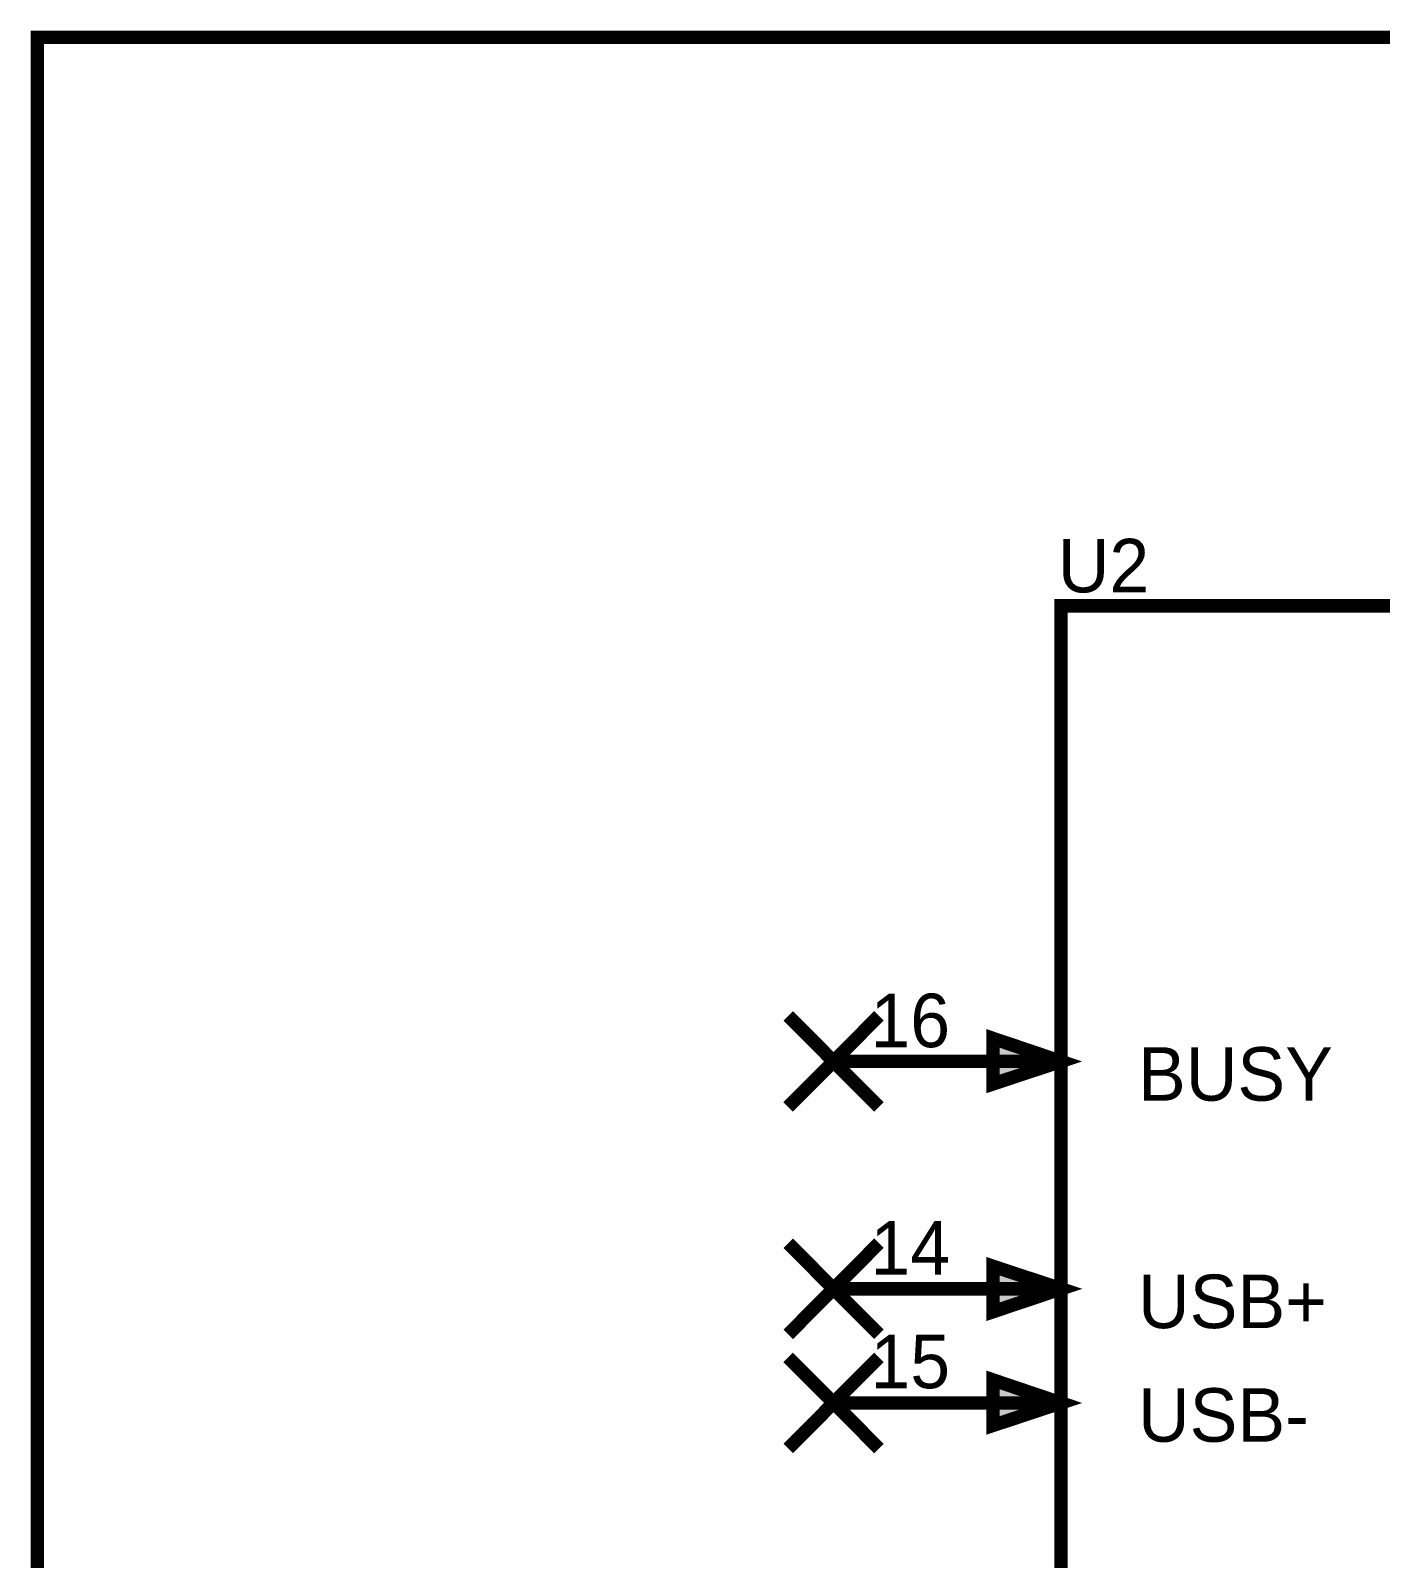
# Model space of a CAD drawing. Header units: inches. Extents: x 0 to 15, y 0 to 9.5.
# Drawn here: x 8.894 to 10.08, y 3.963 to 5.305 of the extents above; entities that cross this region are included whole.
import ezdxf

# ---------------------------------------------------------------- set-up
doc = ezdxf.new("R2010")
doc.units = ezdxf.units.IN
doc.header["$MEASUREMENT"] = 0
doc.layers.add('Sheet', color=255, linetype='Continuous')

msp = doc.modelspace()

# ---------------------------------------------------------------- linework, layer by layer
at = {"layer": 'Sheet'}
for points in [[(8.9, 5.2993, 0.0118, 0.0118, 0), (12.1985, 5.2993, 0.0118, 0.0118, 0), (12.1985, 2.5997, 0.0118, 0.0118, 0), (8.9, 2.5997, 0.0118, 0.0118, 0), (8.9, 5.2993, 0.0118, 0.0118, 0)], [(9.7993, 4.7999, 0.0118, 0.0118, 0), (10.5992, 4.7999, 0.0118, 0.0118, 0), (10.5992, 3.1997, 0.0118, 0.0118, 0), (9.7993, 3.1997, 0.0118, 0.0118, 0), (9.7993, 4.7999, 0.0118, 0.0118, 0)], [(9.7993, 4.7999, 0.0039, 0.0039, 0), (9.7993, 3.1997, 0.0039, 0.0039, 0), (10.5992, 3.1997, 0.0039, 0.0039, 0), (10.5992, 4.7999, 0.0039, 0.0039, 0), (9.7993, 4.7999, 0.0039, 0.0039, 0), (9.7993, 4.7999, 0.0039, 0.0039, 0)], [(9.7395, 4.4199, 0.0118, 0.0118, 0), (9.7993, 4.3997, 0.0118, 0.0118, 0), (9.7395, 4.3799, 0.0118, 0.0118, 0), (9.7395, 4.4199, 0.0118, 0.0118, 0)], [(9.7395, 4.4199, 0.0039, 0.0039, 0), (9.7993, 4.3997, 0.0039, 0.0039, 0), (9.7395, 4.3799, 0.0039, 0.0039, 0), (9.7395, 4.4199, 0.0039, 0.0039, 0)], [(9.7395, 4.2198, 0.0118, 0.0118, 0), (9.7993, 4.1999, 0.0118, 0.0118, 0), (9.7395, 4.1798, 0.0118, 0.0118, 0), (9.7395, 4.2198, 0.0118, 0.0118, 0)], [(9.7395, 4.2198, 0.0039, 0.0039, 0), (9.7993, 4.1999, 0.0039, 0.0039, 0), (9.7395, 4.1798, 0.0039, 0.0039, 0), (9.7395, 4.2198, 0.0039, 0.0039, 0)], [(9.7395, 4.1199, 0.0118, 0.0118, 0), (9.7993, 4.0997, 0.0118, 0.0118, 0), (9.7395, 4.0799, 0.0118, 0.0118, 0), (9.7395, 4.1199, 0.0118, 0.0118, 0)], [(9.7395, 4.1199, 0.0039, 0.0039, 0), (9.7993, 4.0997, 0.0039, 0.0039, 0), (9.7395, 4.0799, 0.0039, 0.0039, 0), (9.7395, 4.1199, 0.0039, 0.0039, 0)]]:
    msp.add_lwpolyline(points, format="xyseb", close=True, dxfattribs=at)
for points in [[(9.5596, 4.3597, 0.0118, 0.0118, 0), (9.6393, 4.4397, 0.0118, 0.0118, 0)], [(9.5596, 4.4397, 0.0118, 0.0118, 0), (9.6393, 4.3597, 0.0118, 0.0118, 0)], [(9.7993, 4.3997, 0.0118, 0.0118, 0), (9.5996, 4.3997, 0.0118, 0.0118, 0)], [(9.5596, 4.1599, 0.0118, 0.0118, 0), (9.6393, 4.24, 0.0118, 0.0118, 0)], [(9.5596, 4.24, 0.0118, 0.0118, 0), (9.6393, 4.1599, 0.0118, 0.0118, 0)], [(9.7993, 4.1999, 0.0118, 0.0118, 0), (9.5996, 4.1999, 0.0118, 0.0118, 0)], [(9.5596, 4.0597, 0.0118, 0.0118, 0), (9.6393, 4.1397, 0.0118, 0.0118, 0)], [(9.5596, 4.1397, 0.0118, 0.0118, 0), (9.6393, 4.0597, 0.0118, 0.0118, 0)], [(9.7993, 4.0997, 0.0118, 0.0118, 0), (9.5996, 4.0997, 0.0118, 0.0118, 0)]]:
    msp.add_lwpolyline(points, format="xyseb", dxfattribs=at)
for points in [[(9.738, 4.3773), (9.8062, 4.4), (9.738, 4.4227)], [(9.738, 4.1773), (9.8062, 4.2), (9.738, 4.2227)], [(9.738, 4.0773), (9.8062, 4.1), (9.738, 4.1227)]]:
    msp.add_solid(points, dxfattribs=at)

# ---------------------------------------------------------------- texts
for s, p in [('U2', (9.7964, 4.8117)), ('16', (9.6319, 4.4122)), ('BUSY', (9.8669, 4.3652)), ('14', (9.6319, 4.2124)), ('USB+', (9.8669, 4.1654)), ('15', (9.6319, 4.1126)), ('USB-', (9.8669, 4.0656))]:
    msp.add_text(s, height=0.047, dxfattribs=at).set_placement(p)

doc.saveas('drawing.dxf')
